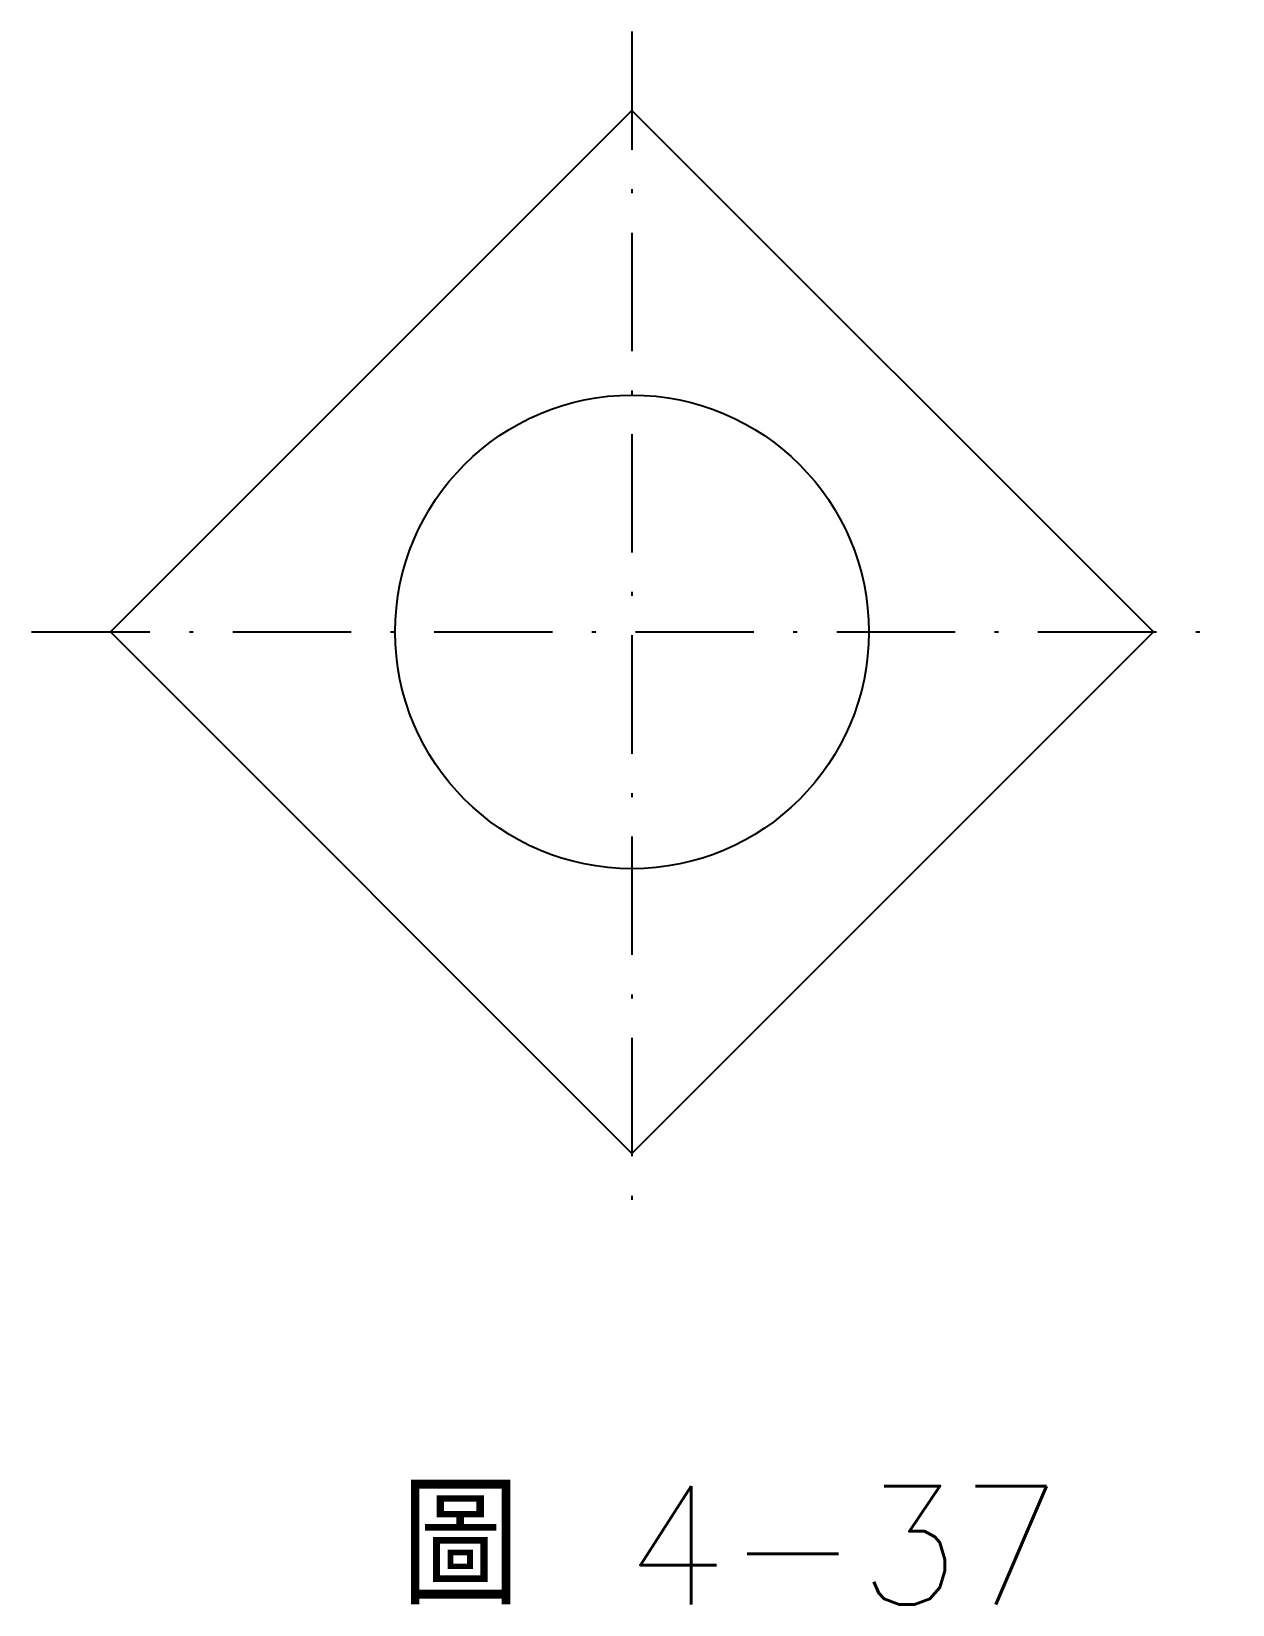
# Model space of a CAD drawing. Extents: x 180.6 to 211, y -81.5 to -41.6.
import ezdxf

# ---------------------------------------------------------------- set-up
doc = ezdxf.new("R2010")
doc.units = 0
doc.linetypes.add('CENT3', pattern=[5, 3, -1, 0, -1])
doc.layers.add('CENT3', color=1, linetype='CENT3')
doc.layers.add('輪廓線', color=7, linetype='CONTINUOUS')
doc.styles.add('CNS', font='txt.shx', dxfattribs={"width": 0.75, "height": 3, "bigfont": 'chineset.shx'})

msp = doc.modelspace()

# ---------------------------------------------------------------- linework, layer by layer
at = {"layer": 'CENT3'}
for p, q in [((195.785, -41.599), (195.785, -72.027)), ((180.571, -56.813), (210.999, -56.813))]:
    msp.add_line(p, q, dxfattribs=at)
at = {"layer": '輪廓線'}
msp.add_lwpolyline([(195.785, -43.599), (182.571, -56.813), (195.785, -70.027), (208.999, -56.813)], close=True, dxfattribs=at)
msp.add_circle((195.785, -56.813), 6, dxfattribs=at)

# ---------------------------------------------------------------- texts
at = {"layer": '輪廓線', "style": 'CNS'}
msp.add_text('圖 4-37', height=3, dxfattribs=at).set_placement((189.939, -81.457))

doc.saveas('drawing.dxf')
